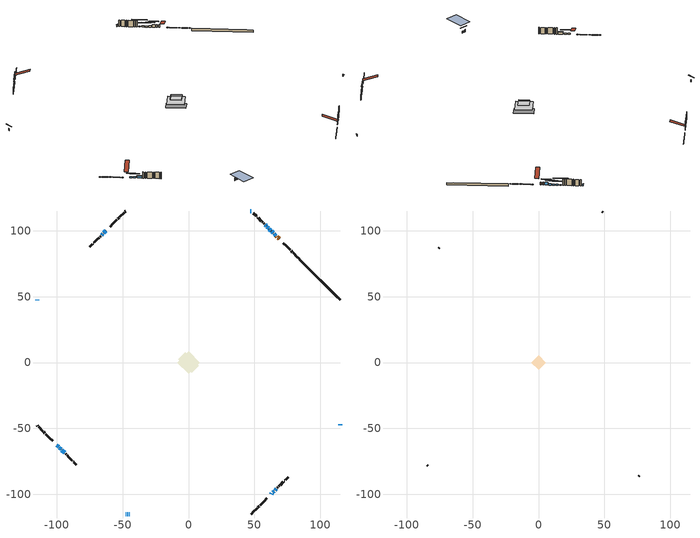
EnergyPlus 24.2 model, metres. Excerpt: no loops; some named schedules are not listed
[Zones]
conditioned space
 floor outside (Floor1 construction): -2,0 0,2 2,0 0,-2 z0.55
 floor adiabatic (AdiabaticFloorConstruction): -8.69,0 0,8.69 8.69,0 0,-8.69 z2.99
 floor foundation (Slab1 construction): -7.61,2.45 -2.45,7.61 7.61,-2.45 2.45,-7.61 z-1.28
 wall outside (RimJoist1 construction): 47.62,-114.97 48.25,-114.34 / -114.97,-47.62 -114.34,-48.25 / -47.62,114.97 -48.25,114.34 / 83.86,78.73 83.22,79.36 z0.55:0.85
 wall outside (RimJoist2 construction): 48.91,-113.68 52,-110.59 / -113.68,-48.91 -110.59,-52 / -48.91,113.68 -52,110.59 / 82.57,80.02 79.48,83.11 z0.55:0.85
 wall outside (RimJoist3 construction): 52.65,-109.94 53.65,-108.94 / -109.94,-52.65 -108.94,-53.65 / -52.65,109.94 -53.65,108.94 / 78.83,83.76 77.83,84.76 z0.55:0.85
 wall outside (RimJoist4 construction): 54.31,-108.28 58.14,-104.45 / -108.28,-54.31 -104.45,-58.14 / -54.31,108.28 -58.14,104.45 / 77.17,85.42 73.34,89.25 z0.55:0.85
 wall outside (RimJoist5 construction): 58.8,-103.79 59.52,-103.07 / -103.79,-58.8 -103.07,-59.52 / -58.8,103.79 -59.52,103.07 / 72.68,89.91 71.96,90.63 z0.55:0.85
 wall outside (AdiabaticWallConstruction 1): 68.68,93.91 68.06,94.53 / 67.4,95.19 66.88,95.71 z0.55:2.58
 wall outside (AdiabaticWallConstruction): -99.79,-62.8 -98.64,-63.95 z0.55:1.52; 66.22,96.37 64.93,97.66 / -47.62,-114.97 -47.32,-114.97 z0.55:2.58; 64.27,98.32 63.16,99.43 / -44.95,-114.97 -44.69,-114.97 / 47.62,114.97 47.01,114.97 / 114.97,-47.62 114.97,-47.01 z0.55:1.77; 62.8,-99.79 63.34,-99.25 / 63.99,-98.6 65.04,-97.55 / 65.69,-96.9 66.73,-95.85 / -97.99,-64.6 -96.73,-65.86 / 62.5,100.09 61.46,101.13 / 60.8,101.79 59.55,103.04 / -64.96,97.62 -66.01,96.58 z0.55:1.41; 58.89,103.7 58.13,104.46 / -62.8,99.79 -64.31,98.28 z0.55:1.11; -96.07,-66.52 -93.92,-68.67 z0.55:2.07; -114.97,47.62 -114.97,47.11 / -46.39,-114.97 -45.88,-114.97 z0.55:2.08
 wall outside (Wall1 construction): 67.39,-95.2 67.87,-94.72 / -93.26,-69.33 -92.78,-69.81 / -66.66,95.93 -67.14,95.45 / 57.48,105.11 57,105.59 z0.55:5.43
 wall outside (Wall2 construction): 68.53,-94.06 68.91,-93.68 / -92.12,-70.47 -91.74,-70.85 / -67.8,94.79 -68.18,94.41 / 56.34,106.25 55.96,106.63 z0.55:5.43
 wall outside (Wall3 construction): 69.57,-93.02 72.06,-90.53 / -91.08,-71.51 -88.59,-74 / -68.84,93.75 -71.33,91.25 / 55.3,107.29 52.81,109.78 z0.55:5.43
 wall outside (Wall4 construction): 72.72,-89.87 72.98,-89.61 / -87.93,-74.66 -87.67,-74.92 / -71.99,90.6 -72.26,90.33 / 52.15,110.44 51.89,110.7 z0.55:5.43
 wall outside (Wall5 construction): 73.64,-88.95 75.55,-87.04 / -87.01,-75.58 -85.1,-77.49 / -72.91,89.68 -74.82,87.77 / 51.23,111.36 49.32,113.27 z0.55:5.43
 wall foundation (FoundationWall1 construction): 84.51,78.07,-1.28 84.51,78.07,0.55 111.92,50.67,0.55 111.92,50.67,0.14 114.97,47.62,0.14 114.97,47.62,-1.28
 window (WindowConstruction): -99.79,-62.8 -98.64,-63.95 z0.55:1.52
 window (WindowConstruction 7): 66.22,96.37 64.93,97.66 z0.55:2.58
 window (WindowConstruction 8): 64.27,98.32 63.16,99.43 z0.55:1.77
 window (WindowConstruction 9): 62.8,-99.79 63.34,-99.25 z0.55:1.41
 window (WindowConstruction 10): 63.99,-98.59 65.04,-97.55 z0.55:1.41
 window (WindowConstruction 11): 65.69,-96.9 66.73,-95.86 z0.55:1.41
 window (WindowConstruction 12): -97.98,-64.6 -96.73,-65.86 z0.55:1.41
 window (WindowConstruction 13): 62.5,100.09 61.46,101.13 z0.55:1.41
 window (WindowConstruction 14): 60.8,101.79 59.55,103.04 z0.55:1.41
 window (WindowConstruction 17): 58.89,103.7 58.13,104.45 z0.55:1.11
 window (WindowConstruction 18): -62.8,99.79 -64.31,98.28 z0.55:1.11
 window (WindowConstruction 15): -47.62,-114.97 -47.32,-114.97 z0.55:2.58
 window (WindowConstruction 1): -64.97,97.62 -66.01,96.58 z0.55:1.41
 window (WindowConstruction 2): -96.07,-66.52 -93.92,-68.67 z0.55:2.07
 window (WindowConstruction 3): -114.97,47.62 -114.97,47.11 z0.55:2.07
 window (WindowConstruction 4): -46.39,-114.97 -45.88,-114.97 z0.55:2.07
 window (WindowConstruction 16): -44.95,-114.97 -44.69,-114.97 z0.55:1.77
 window (WindowConstruction 5): 47.62,114.97 47.01,114.97 z0.55:1.77
 window (WindowConstruction 6): 114.97,-47.62 114.97,-47.01 z0.55:1.77
 door (Door): 68.68,93.91 68.06,94.53 z0.55:2.58
 door (Door 1): 67.4,95.19 66.88,95.71 z0.55:2.58
 ceiling adiabatic (AdiabaticFloorConstruction): 0,-8.69 8.69,0 0,8.69 -8.69,0 z2.99
attic - vented
 floor to conditioned space (Floor2 construction Reversed): -5.63,0 0,5.63 5.63,0 0,-5.63 z5.43
 floor to conditioned space (Floor3 construction Reversed): -5.2,0 0,5.2 5.2,0 0,-5.2 z5.43
 wall outside (Wall6 construction): 76.2,-86.39 76.59,-86 / -84.45,-78.14 -84.06,-78.53 / -75.48,87.11 -75.86,86.73 / 48.67,113.92 48.28,114.31 z0.55:5.43
 roof outside (Roof1 construction): 62.14,-100.45,5.43 54.68,-92.98,8.95 52.71,-94.95,8.95 60.17,-102.41,5.43; -100.45,-62.14,5.43 -92.98,-54.68,8.95 -94.95,-52.71,8.95 -102.41,-60.17,5.43; -62.14,100.45,5.43 -54.68,92.98,8.95 -52.71,94.95,8.95 -60.17,102.41,5.43; 69.34,93.25,5.43 61.87,85.79,8.95 63.84,83.82,8.95 71.3,91.29,5.43
shading: -96.82,-65.77 -101.61,-60.97 -101.91,-61.27 -97.11,-66.06 z4.09; 63.11,99.48 68.05,94.54 68.34,94.83 63.4,99.77 z5.16; 61.33,101.25 66.1,96.49 66.39,96.78 61.63,101.55 z4.35; 65.16,-97.43 60.97,-101.61 61.27,-101.91 65.45,-97.72 z3.99; 66.86,-95.73 62.17,-100.42 62.46,-100.71 67.15,-96.02 z3.99; 66.88,-95.71 65.55,-97.04 65.84,-97.33 67.17,-96 z1.61; -94.9,-67.68 -99.81,-62.78 -100.1,-63.07 -95.2,-67.98 z3.99; 59.64,102.95 64.32,98.26 64.62,98.56 59.93,103.24 z3.99; 57.72,104.87 62.63,99.96 62.92,100.25 58.01,105.16 z3.99; 54.59,108 62.44,100.15 62.73,100.44 54.88,108.3 z6.13; -67.86,94.73 -59.25,103.34 -59.54,103.63 -68.15,95.02 z6.13; -43.05,-114.97 -51.89,-114.97 -51.89,-129.6 -43.05,-129.6 z6.85; -67.83,94.76 -63.14,99.45 -63.43,99.74 -68.12,95.05 z3.99; -93.77,-68.82 -96.21,-66.38 -96.5,-66.67 -94.06,-69.11 z2.28; -114.97,44.53 -114.97,50.2 -115.38,50.2 -115.38,44.53 z4.65; -43.3,-114.97 -48.97,-114.97 -48.97,-115.38 -43.3,-115.38 z4.65; 46.81,114.97 47.82,114.97 47.82,115.38 46.81,115.38 z1.97; 114.97,-46.81 114.97,-47.82 115.38,-47.82 115.38,-46.81 z1.97
[Building]
Building 1: Terrain=Suburbs
[Site:Location]
Edmonton Intl AP_AB: Latitude {deg}=53.31; Longitude {deg}=-113.58; Time Zone {hr}=-7; Elevation {m}=723; Keep Site Location Information=Yes
[Site:GroundTemperature:Shallow]
-1.56185, -3.61833, -3.78302, -2.80711, 1.11059, 5.01004, 8.39065, 10.5322, 10.7141, 8.97234, 5.67794, 1.89811
[Site:WaterMainsTemperature]
Calculation Method=Schedule; Temperature Schedule=mains temperature schedule
[Material] Roughness=Rough; Thermal Absorptance=0.9
Name | Thickness {m} | Conductivity {W/m-K} | Density {kg/m3} | Specific Heat {J/kg-K} | Solar Absorptance | Visible Absorptance
asphalt or fiberglass shingles | 0.00635 | 0.162714 | 1121.4 | 1465.45 | 0.4 | 0.4
ceiling loosefill ins | 0.169333 | 0.0480833 | 16.02 | 1046.75 | 0.7 | 0.7
ceiling stud and cavity | 0.1397 | 0.157103 | 65.682 | 1177.47 | 0.7 | 0.7
ceiling stud and cavity 1 | 0.1397 | 0.196865 | 65.682 | 1177.47 | 0.7 | 0.7
concrete 4.0 in. | 0.1016 | 1.803125 | 2242.8 | 837.4 | 0.7 | 0.7
concrete 8.0 in. | 0.2032 | 1.803125 | 2242.8 | 837.4 | 0.7 | 0.7
door material | 0.04445 | 0.188738 | 512.64 | 1214.23 | 0.7 | 0.7
exterior vertical ins | 0.00119513 | 0.029427 | 32.04 | 1214.23 | 0.7 | 0.7
floor covering | 0.0127 | 0.0433444 | 54.468 | 1339.84 | 0.6 | 0.6
floor rigid ins | 0.051816 | 0.029427 | 32.04 | 1214.23 | 0.7 | 0.7
floor rigid ins 1; wall rigid ins | 0.512978 | 0.029427 | 32.04 | 1214.23 | 0.7 | 0.7
floor stud and cavity | 0.1397 | 0.309674 | 92.3553 | 1139.71 | 0.7 | 0.7
floor stud and cavity 1 | 0.1397 | 1.75129 | 37.0049 | 1207.88 | 0.7 | 0.7
furniture material conditioned space 1 | 0.1524 | 0.115458 | 640.8 | 1214.23 | 0.6 | 0.6
gypsum board | 0.0127 | 0.160291 | 801 | 837.4 | 0.6 | 0.6
osb sheathing 0.5 in. | 0.0127 | 0.115458 | 512.64 | 1214.23 | 0.7 | 0.7
osb sheathing 0.75 in. | 0.01905 | 0.115458 | 512.64 | 1214.23 | 0.7 | 0.7
osb sheathing 2.0 in. | 0.0508 | 0.115458 | 512.64 | 1214.23 | 0.7 | 0.7
rim joist stud and cavity | 0.0508 | 0.0284354 | 125.044 | 1163.47 | 0.6 | 0.6
rim joist stud and cavity 1 | 0.0508 | 0.0310355 | 125.044 | 1163.47 | 0.6 | 0.6
rim joist stud and cavity 2 | 0.0508 | 0.0389034 | 125.044 | 1163.47 | 0.6 | 0.6
rim joist stud and cavity 3 | 0.0508 | 0.0508299 | 125.044 | 1163.47 | 0.6 | 0.6
rim joist stud and cavity 4 | 0.0508 | 0.043873 | 125.044 | 1163.47 | 0.6 | 0.6
wall stud and cavity | 0.1397 | 0.0894458 | 139.0536 | 1170.24 | 0.7 | 0.7
wall stud and cavity 1 | 0.1397 | 0.0954735 | 139.0536 | 1170.24 | 0.7 | 0.7
wall stud and cavity 2 | 0.1397 | 0.100811 | 139.0536 | 1170.24 | 0.7 | 0.7
wall stud and cavity 3 | 0.1397 | 0.101456 | 139.0536 | 1170.24 | 0.7 | 0.7
wall stud and cavity 4 | 0.1397 | 0.101978 | 139.0536 | 1170.24 | 0.7 | 0.7
wall stud and cavity 5 | 0.0889 | 6.1454 | 50.32683 | 1063.81 | 0.6 | 0.6
wall stud and cavity 6 | 0.0889 | 0.380278 | 52.3479 | 1209.89 | 0.7 | 0.7
wall stud and cavity 7 | 0.0889 | 0.391764 | 83.0341 | 1211.67 | 0.7 | 0.7
wood siding | 0.0254 | 0.102417 | 544.68 | 1172.36 | 0.4 | 0.4
wood siding 1 | 0.00254 | 0.102417 | 544.68 | 1172.36 | 0.4 | 0.4
wood siding 2; wood siding 3; wood siding 4 | 0.0254 | 0.102417 | 544.68 | 1172.36 | 0.7 | 0.7
[WindowMaterial:SimpleGlazingSystem]
Name | U-Factor {W/m2-K} | Solar Heat Gain Coefficient
WindowMaterial | 4.0751 | 0.55
WindowMaterial 1 | 4.22273 | 0.54
WindowMaterial 10 | 5.1119 | 0.64
WindowMaterial 11 | 4.925665 | 0.51
WindowMaterial 2 | 2.87988 | 0.7
WindowMaterial 3 | 2.98152 | 0.61
WindowMaterial 4 | 4.31585 | 0.53
WindowMaterial 5 | 4.21762 | 0.68
WindowMaterial 6 | 3.86218 | 0.56
WindowMaterial 7 | 4.46404 | 0.52
WindowMaterial 8 | 4.17844 | 0.55
WindowMaterial 9 | 4.94781 | 0.61
[Construction]
AdiabaticFloorConstruction: floor stud and cavity 1, floor rigid ins 1, osb sheathing 0.75 in., floor covering
AdiabaticWallConstruction: wood siding 3, wall rigid ins, wall stud and cavity 6, gypsum board
AdiabaticWallConstruction 1: wood siding 4, wall rigid ins, wall stud and cavity 6, gypsum board
Door; Door 1: door material
Floor1 construction: floor stud and cavity, floor rigid ins, osb sheathing 0.75 in., floor covering
Floor2 construction Reversed: gypsum board, ceiling stud and cavity, ceiling loosefill ins
Floor3 construction Reversed: gypsum board, ceiling stud and cavity 1, ceiling loosefill ins
FoundationWall1 construction: concrete 8.0 in.
furniture construction conditioned space 1: furniture material conditioned space 1
PartitionWallConstruction: gypsum board, wall stud and cavity 7, gypsum board
RimJoist1 construction: wood siding 2, osb sheathing 2.0 in., rim joist stud and cavity
RimJoist2 construction: wood siding 2, osb sheathing 2.0 in., rim joist stud and cavity 1
RimJoist3 construction: wood siding 2, osb sheathing 2.0 in., rim joist stud and cavity 2
RimJoist4 construction: wood siding 2, osb sheathing 2.0 in., rim joist stud and cavity 3
RimJoist5 construction: wood siding 2, osb sheathing 2.0 in., rim joist stud and cavity 4
Roof1 construction: asphalt or fiberglass shingles
Slab1 construction: concrete 4.0 in.
Wall1 construction: wood siding, osb sheathing 0.5 in., wall stud and cavity, gypsum board
Wall2 construction: wood siding, osb sheathing 0.5 in., wall stud and cavity 1, gypsum board
Wall3 construction: wood siding, osb sheathing 0.5 in., wall stud and cavity 2, gypsum board
Wall4 construction: wood siding, osb sheathing 0.5 in., wall stud and cavity 3, gypsum board
Wall5 construction: wood siding, osb sheathing 0.5 in., wall stud and cavity 4, gypsum board
Wall6 construction: wood siding 1, wall stud and cavity 5
WindowConstruction: WindowMaterial
WindowConstruction 1; WindowConstruction 10; WindowConstruction 11; WindowConstruction 13: WindowMaterial 1
WindowConstruction 12; WindowConstruction 14: WindowMaterial 8
WindowConstruction 15: WindowMaterial 9
WindowConstruction 16: WindowMaterial 10
WindowConstruction 17; WindowConstruction 18: WindowMaterial 11
WindowConstruction 2: WindowMaterial 2
WindowConstruction 3; WindowConstruction 4: WindowMaterial 3
WindowConstruction 5; WindowConstruction 6: WindowMaterial 4
WindowConstruction 7: WindowMaterial 5
WindowConstruction 8: WindowMaterial 6
WindowConstruction 9: WindowMaterial 7
[Zone] Multiplier=1; Part of Total Floor Area=Yes
Name | Volume {m3}
attic - vented | 67.0769
conditioned space | 592.5
[Space]
Name | Zone | Volume {m3}
attic - vented 1 | attic - vented | 67.0769
conditioned space 1 | conditioned space | 592.5
[ZoneInfiltration:EffectiveLeakageArea]
infil attic - vented 1: Zone or Space=attic - vented 1; Schedule=Always On Discrete; Effective Air Leakage Area {cm2}=4084.87; Stack Coefficient=0.000583789; Wind Coefficient=1.63248e-05
[ZoneMixing]
whole house fan mix: Zone or Space=attic - vented; Schedule=Always On Continuous; Design Flow Rate Calculation Method=Flow/Zone; Design Flow Rate {m3/s}=0; Source Zone or Space=conditioned space
[SurfaceProperty:ExposedFoundationPerimeter]
Slab1: Exposed Perimeter Calculation Method=TotalExposedPerimeter; Total Exposed Perimeter {m}=43.068
[InternalMass] Zone or ZoneList=conditioned space; Space or SpaceList=conditioned space 1
Name | Construction | Surface Area {m2}
furniture mass conditioned space 1 | furniture construction conditioned space 1 | 105.12
partition wall mass | PartitionWallConstruction | 262.799
[Lights]
interior lighting: Zone or ZoneList or Space or SpaceList=conditioned space 1; Schedule=interior lighting schedule; Design Level Calculation Method=LightingLevel; Lighting Level {W}=343.2; Return Air Fraction=0; Fraction Radiant=0.6; Fraction Visible=0.2; Fraction Replaceable=1
[People]
occupants: Zone or ZoneList or Space or SpaceList=conditioned space 1; Number of People Schedule=occupants schedule; Number of People Calculation Method=People; Number of People=3; Fraction Radiant=0.314171; Sensible Heat Fraction=0.56303; Activity Level Schedule=occupants activity schedule; Carbon Dioxide Generation Rate {m3/s-W}=0; Enable ASHRAE 55 Comfort Warnings=No; Mean Radiant Temperature Calculation Type=EnclosureAveraged
[ElectricEquipment] Zone or ZoneList or Space or SpaceList=conditioned space 1; Design Level Calculation Method=EquipmentLevel
Name | Schedule | Design Level {W} | Fraction Latent | Fraction Radiant | Fraction Lost
clothes dryer | clothes dryer schedule | 140.772 | 0.015 | 0.081 | 0.85
clothes washer | clothes washer schedule | 32.1985 | 0.03 | 0.162 | 0.7
cooking range | cooking range schedule | 215.147 | 0.08 | 0.432 | 0.2
dishwasher | dishwasher schedule | 66.8632 | 0.3 | 0.18 | 0.4
fridge | fridge schedule | 72.9452 | 0 | 0.6 | 0
mech vent bath fan 0 | mech vent bath fan 0 schedule | 50.2 | 0 | 0 | 1
mech vent bath fan 1 | mech vent bath fan 1 schedule | 50.2 | 0 | 0 | 1
mech vent house fan | mech vent house fan schedule | 0 | 0 | 0 | 1
mech vent house fan cfis | mech vent house fan cfis schedule | 0 | 0 | 0 | 0
mech vent range fan 0 | mech vent range fan 0 schedule | 57 | 0 | 0 | 1
misc plug loads | misc plug loads schedule | 494.7 | 0.045 | 0.513 | 0.1
whole house fan | Always On Discrete | 0 | 0 | 0 | 1
[OtherEquipment] Zone or ZoneList or Space or SpaceList=conditioned space 1; Design Level Calculation Method=EquipmentLevel
Name | Fuel Type | Schedule | Design Level {W} | Fraction Latent | Fraction Radiant | Fraction Lost
clothes dryer 1 | Electricity | clothes dryer schedule | 0 | 0.015 | 0.081 | 0.85
cooking range 1 | Electricity | cooking range schedule | 0 | 0.08 | 0.432 | 0.2
general water use latent | None | general water use schedule | 62.594 | 1 | 0 | 0
general water use sensible | None | general water use schedule | -61.6891 | 0 | 0.6 | 0
mech vent house fan latent load | None | Always On Discrete | 0 | 1 | 0 | 0
mech vent house fan sensible load | None | Always On Discrete | 0 | 0 | 0 | 0
water heater energy adjustment1 | NaturalGas | Always On Discrete | 0.01 | 0 | 0 | 1
[ZoneInfiltration:DesignFlowRate] Zone or ZoneList or Space or SpaceList=conditioned space 1; Schedule=Always On Discrete; Design Flow Rate Calculation Method=Flow/Zone; Design Flow Rate {m3/s}=0
infil flow; natural vent flow; whole house fan flow
[Foundation:Kiva]
Foundation Kiva 1: Initial Indoor Air Temperature {C}=18; Wall Height Above Grade {m}=0.549981; Wall Depth Below Slab {m}=0.2032; Custom Block Material Name 1=exterior vertical ins; Custom Block Depth 1 {m}=1.82999; Custom Block X Position 1 {m}=0.2032; Custom Block Z Position 1 {m}=0
[Foundation:Kiva:Settings]
Soil Conductivity {W/m-K}=0.849921; Soil Density {kg/m3}=1842.3; Soil Specific Heat {J/kg-K}=418.7; Ground Solar Absorptivity=0.9; Ground Thermal Absorptivity=0.9; Ground Surface Roughness {m}=0.03; Far-Field Width {m}=40; Deep-Ground Boundary Condition=ZeroFlux; Deep-Ground Depth {m}=40; Minimum Cell Dimension {m}=0.2; Maximum Cell Growth Coefficient=3; Simulation Timestep=Timestep
[Exterior:Lights]
exterior lighting: Schedule=exterior lighting schedule; Design Level {W}=75.6
[Schedule:Constant]
Name | Hourly Value
Always On Continuous; mech vent house fan schedule; mech vent house fan cfis schedule; Always On Discrete | 1
occupants activity schedule | 117.228
fridge schedule | 0
[Schedule:Week:Daily]
interior lighting schedule Week Rule - Jan1-Jan27: interior lighting schedule day, interior lighting schedule day, interior lighting schedule day, interior lighting schedule day, interior lighting schedule day, interior lighting schedule day, interior lighting schedule day, interior lighting schedule default day, interior lighting schedule default day, interior lighting schedule default day, interior lighting schedule default day, interior lighting schedule default day
interior lighting schedule Week Rule - Jan28-Feb3: interior lighting schedule day, interior lighting schedule day, interior lighting schedule day, interior lighting schedule day, interior lighting schedule day 1, interior lighting schedule day 1, interior lighting schedule day 1, interior lighting schedule default day, interior lighting schedule default day, interior lighting schedule default day, interior lighting schedule default day, interior lighting schedule default day
interior lighting schedule Week Rule - Feb4-Feb24: interior lighting schedule day 1, interior lighting schedule day 1, interior lighting schedule day 1, interior lighting schedule day 1, interior lighting schedule day 1, interior lighting schedule day 1, interior lighting schedule day 1, interior lighting schedule default day, interior lighting schedule default day, interior lighting schedule default day, interior lighting schedule default day, interior lighting schedule default day
interior lighting schedule Week Rule - Feb25-Mar3: interior lighting schedule day 1, interior lighting schedule day 1, interior lighting schedule day 1, interior lighting schedule day 1, interior lighting schedule day 2, interior lighting schedule day 2, interior lighting schedule day 2, interior lighting schedule default day, interior lighting schedule default day, interior lighting schedule default day, interior lighting schedule default day, interior lighting schedule default day
interior lighting schedule Week Rule - Mar4-Mar31: interior lighting schedule day 2, interior lighting schedule day 2, interior lighting schedule day 2, interior lighting schedule day 2, interior lighting schedule day 2, interior lighting schedule day 2, interior lighting schedule day 2, interior lighting schedule default day, interior lighting schedule default day, interior lighting schedule default day, interior lighting schedule default day, interior lighting schedule default day
interior lighting schedule Week Rule - Apr1-Apr28: interior lighting schedule day 3, interior lighting schedule day 3, interior lighting schedule day 3, interior lighting schedule day 3, interior lighting schedule day 3, interior lighting schedule day 3, interior lighting schedule day 3, interior lighting schedule default day, interior lighting schedule default day, interior lighting schedule default day, interior lighting schedule default day, interior lighting schedule default day
interior lighting schedule Week Rule - Apr29-May5: interior lighting schedule day 3, interior lighting schedule day 3, interior lighting schedule day 4, interior lighting schedule day 4, interior lighting schedule day 4, interior lighting schedule day 4, interior lighting schedule day 4, interior lighting schedule default day, interior lighting schedule default day, interior lighting schedule default day, interior lighting schedule default day, interior lighting schedule default day
interior lighting schedule Week Rule - May6-May26: interior lighting schedule day 4, interior lighting schedule day 4, interior lighting schedule day 4, interior lighting schedule day 4, interior lighting schedule day 4, interior lighting schedule day 4, interior lighting schedule day 4, interior lighting schedule default day, interior lighting schedule default day, interior lighting schedule default day, interior lighting schedule default day, interior lighting schedule default day
interior lighting schedule Week Rule - May27-Jun2: interior lighting schedule day 4, interior lighting schedule day 4, interior lighting schedule day 4, interior lighting schedule day 4, interior lighting schedule day 4, interior lighting schedule day 5, interior lighting schedule day 5, interior lighting schedule default day, interior lighting schedule default day, interior lighting schedule default day, interior lighting schedule default day, interior lighting schedule default day
interior lighting schedule Week Rule - Jun3-Jun30: interior lighting schedule day 5, interior lighting schedule day 5, interior lighting schedule day 5, interior lighting schedule day 5, interior lighting schedule day 5, interior lighting schedule day 5, interior lighting schedule day 5, interior lighting schedule default day, interior lighting schedule default day, interior lighting schedule default day, interior lighting schedule default day, interior lighting schedule default day
interior lighting schedule Week Rule - Jul1-Jul28: interior lighting schedule day 6, interior lighting schedule day 6, interior lighting schedule day 6, interior lighting schedule day 6, interior lighting schedule day 6, interior lighting schedule day 6, interior lighting schedule day 6, interior lighting schedule default day, interior lighting schedule default day, interior lighting schedule default day, interior lighting schedule default day, interior lighting schedule default day
interior lighting schedule Week Rule - Jul29-Aug4: interior lighting schedule day 6, interior lighting schedule day 6, interior lighting schedule day 6, interior lighting schedule day 7, interior lighting schedule day 7, interior lighting schedule day 7, interior lighting schedule day 7, interior lighting schedule default day, interior lighting schedule default day, interior lighting schedule default day, interior lighting schedule default day, interior lighting schedule default day
interior lighting schedule Week Rule - Aug5-Aug25: interior lighting schedule day 7, interior lighting schedule day 7, interior lighting schedule day 7, interior lighting schedule day 7, interior lighting schedule day 7, interior lighting schedule day 7, interior lighting schedule day 7, interior lighting schedule default day, interior lighting schedule default day, interior lighting schedule default day, interior lighting schedule default day, interior lighting schedule default day
interior lighting schedule Week Rule - Aug26-Sep1: interior lighting schedule day 7, interior lighting schedule day 7, interior lighting schedule day 7, interior lighting schedule day 7, interior lighting schedule day 7, interior lighting schedule day 7, interior lighting schedule day 8, interior lighting schedule default day, interior lighting schedule default day, interior lighting schedule default day, interior lighting schedule default day, interior lighting schedule default day
interior lighting schedule Week Rule - Sep2-Sep29: interior lighting schedule day 8, interior lighting schedule day 8, interior lighting schedule day 8, interior lighting schedule day 8, interior lighting schedule day 8, interior lighting schedule day 8, interior lighting schedule day 8, interior lighting schedule default day, interior lighting schedule default day, interior lighting schedule default day, interior lighting schedule default day, interior lighting schedule default day
interior lighting schedule Week Rule - Sep30-Oct6: interior lighting schedule day 8, interior lighting schedule day 9, interior lighting schedule day 9, interior lighting schedule day 9, interior lighting schedule day 9, interior lighting schedule day 9, interior lighting schedule day 9, interior lighting schedule default day, interior lighting schedule default day, interior lighting schedule default day, interior lighting schedule default day, interior lighting schedule default day
interior lighting schedule Week Rule - Oct7-Oct27: interior lighting schedule day 9, interior lighting schedule day 9, interior lighting schedule day 9, interior lighting schedule day 9, interior lighting schedule day 9, interior lighting schedule day 9, interior lighting schedule day 9, interior lighting schedule default day, interior lighting schedule default day, interior lighting schedule default day, interior lighting schedule default day, interior lighting schedule default day
interior lighting schedule Week Rule - Oct28-Nov3: interior lighting schedule day 9, interior lighting schedule day 9, interior lighting schedule day 9, interior lighting schedule day 9, interior lighting schedule day 10, interior lighting schedule day 10, interior lighting schedule day 10, interior lighting schedule default day, interior lighting schedule default day, interior lighting schedule default day, interior lighting schedule default day, interior lighting schedule default day
interior lighting schedule Week Rule - Nov4-Nov24: interior lighting schedule day 10, interior lighting schedule day 10, interior lighting schedule day 10, interior lighting schedule day 10, interior lighting schedule day 10, interior lighting schedule day 10, interior lighting schedule day 10, interior lighting schedule default day, interior lighting schedule default day, interior lighting schedule default day, interior lighting schedule default day, interior lighting schedule default day
interior lighting schedule Week Rule - Nov25-Dec1: interior lighting schedule day 10, interior lighting schedule day 10, interior lighting schedule day 10, interior lighting schedule day 10, interior lighting schedule day 10, interior lighting schedule day 10, interior lighting schedule day 11, interior lighting schedule default day, interior lighting schedule default day, interior lighting schedule default day, interior lighting schedule default day, interior lighting schedule default day
interior lighting schedule Week Rule - Dec2-Dec31: interior lighting schedule day 11, interior lighting schedule day 11, interior lighting schedule day 11, interior lighting schedule day 11, interior lighting schedule day 11, interior lighting schedule day 11, interior lighting schedule day 11, interior lighting schedule default day, interior lighting schedule default day, interior lighting schedule default day, interior lighting schedule default day, interior lighting schedule default day
occupants schedule Week Rule - Jan1-Dec31: occupants schedule day, occupants schedule day, occupants schedule day, occupants schedule day, occupants schedule day, occupants schedule day, occupants schedule day, occupants schedule default day, occupants schedule default day, occupants schedule default day, occupants schedule default day, occupants schedule default day
clothes dryer schedule Week Rule - Jan1-Dec31: clothes dryer schedule day, clothes dryer schedule day, clothes dryer schedule day, clothes dryer schedule day, clothes dryer schedule day, clothes dryer schedule day, clothes dryer schedule day, clothes dryer schedule default day, clothes dryer schedule default day, clothes dryer schedule default day, clothes dryer schedule default day, clothes dryer schedule default day
clothes washer schedule Week Rule - Jan1-Dec31: clothes washer schedule day, clothes washer schedule day, clothes washer schedule day, clothes washer schedule day, clothes washer schedule day, clothes washer schedule day, clothes washer schedule day, clothes washer schedule default day, clothes washer schedule default day, clothes washer schedule default day, clothes washer schedule default day, clothes washer schedule default day
cooking range schedule Week Rule - Jan1-Dec31: cooking range schedule day, cooking range schedule day, cooking range schedule day, cooking range schedule day, cooking range schedule day, cooking range schedule day, cooking range schedule day, cooking range schedule default day, cooking range schedule default day, cooking range schedule default day, cooking range schedule default day, cooking range schedule default day
dishwasher schedule Week Rule - Jan1-Dec31: dishwasher schedule day, dishwasher schedule day, dishwasher schedule day, dishwasher schedule day, dishwasher schedule day, dishwasher schedule day, dishwasher schedule day, dishwasher schedule default day, dishwasher schedule default day, dishwasher schedule default day, dishwasher schedule default day, dishwasher schedule default day
mech vent bath fan 0 schedule Week Rule - Jan1-Dec31: mech vent bath fan 0 schedule day, mech vent bath fan 0 schedule day, mech vent bath fan 0 schedule day, mech vent bath fan 0 schedule day, mech vent bath fan 0 schedule day, mech vent bath fan 0 schedule day, mech vent bath fan 0 schedule day, mech vent bath fan 0 schedule default day, mech vent bath fan 0 schedule default day, mech vent bath fan 0 schedule default day, mech vent bath fan 0 schedule default day, mech vent bath fan 0 schedule default day
mech vent bath fan 1 schedule Week Rule - Jan1-Dec31: mech vent bath fan 1 schedule day, mech vent bath fan 1 schedule day, mech vent bath fan 1 schedule day, mech vent bath fan 1 schedule day, mech vent bath fan 1 schedule day, mech vent bath fan 1 schedule day, mech vent bath fan 1 schedule day, mech vent bath fan 1 schedule default day, mech vent bath fan 1 schedule default day, mech vent bath fan 1 schedule default day, mech vent bath fan 1 schedule default day, mech vent bath fan 1 schedule default day
mech vent range fan 0 schedule Week Rule - Jan1-Dec31: mech vent range fan 0 schedule day, mech vent range fan 0 schedule day, mech vent range fan 0 schedule day, mech vent range fan 0 schedule day, mech vent range fan 0 schedule day, mech vent range fan 0 schedule day, mech vent range fan 0 schedule day, mech vent range fan 0 schedule default day, mech vent range fan 0 schedule default day, mech vent range fan 0 schedule default day, mech vent range fan 0 schedule default day, mech vent range fan 0 schedule default day
misc plug loads schedule Week Rule - Jan1-Dec31: misc plug loads schedule day, misc plug loads schedule day, misc plug loads schedule day, misc plug loads schedule day, misc plug loads schedule day, misc plug loads schedule day, misc plug loads schedule day, misc plug loads schedule default day, misc plug loads schedule default day, misc plug loads schedule default day, misc plug loads schedule default day, misc plug loads schedule default day
general water use schedule Week Rule - Jan1-Dec31: general water use schedule day, general water use schedule day, general water use schedule day, general water use schedule day, general water use schedule day, general water use schedule day, general water use schedule day, general water use schedule default day, general water use schedule default day, general water use schedule default day, general water use schedule default day, general water use schedule default day
exterior lighting schedule Week Rule - Jan1-Jan27: exterior lighting schedule day, exterior lighting schedule day, exterior lighting schedule day, exterior lighting schedule day, exterior lighting schedule day, exterior lighting schedule day, exterior lighting schedule day, exterior lighting schedule default day, exterior lighting schedule default day, exterior lighting schedule default day, exterior lighting schedule default day, exterior lighting schedule default day
exterior lighting schedule Week Rule - Jan28-Feb3: exterior lighting schedule day, exterior lighting schedule day, exterior lighting schedule day, exterior lighting schedule day, exterior lighting schedule day 1, exterior lighting schedule day 1, exterior lighting schedule day 1, exterior lighting schedule default day, exterior lighting schedule default day, exterior lighting schedule default day, exterior lighting schedule default day, exterior lighting schedule default day
exterior lighting schedule Week Rule - Feb4-Feb24: exterior lighting schedule day 1, exterior lighting schedule day 1, exterior lighting schedule day 1, exterior lighting schedule day 1, exterior lighting schedule day 1, exterior lighting schedule day 1, exterior lighting schedule day 1, exterior lighting schedule default day, exterior lighting schedule default day, exterior lighting schedule default day, exterior lighting schedule default day, exterior lighting schedule default day
exterior lighting schedule Week Rule - Feb25-Mar3: exterior lighting schedule day 1, exterior lighting schedule day 1, exterior lighting schedule day 1, exterior lighting schedule day 1, exterior lighting schedule day 2, exterior lighting schedule day 2, exterior lighting schedule day 2, exterior lighting schedule default day, exterior lighting schedule default day, exterior lighting schedule default day, exterior lighting schedule default day, exterior lighting schedule default day
[Schedule:Year]
interior lighting schedule: interior lighting schedule Week Rule - Jan1-Jan27, 1, 1, 1, 27, interior lighting schedule Week Rule - Jan28-Feb3, 1, 28, 2, 3, interior lighting schedule Week Rule - Feb4-Feb24, 2, 4, 2, 24, interior lighting schedule Week Rule - Feb25-Mar3, 2, 25, 3, 3, interior lighting schedule Week Rule - Mar4-Mar31, 3, 4, 3, 31, interior lighting schedule Week Rule - Apr1-Apr28, 4, 1, 4, 28, interior lighting schedule Week Rule - Apr29-May5, 4, 29, 5, 5, interior lighting schedule Week Rule - May6-May26, 5, 6, 5, 26, interior lighting schedule Week Rule - May27-Jun2, 5, 27, 6, 2, interior lighting schedule Week Rule - Jun3-Jun30, 6, 3, 6, 30, interior lighting schedule Week Rule - Jul1-Jul28, 7, 1, 7, 28, interior lighting schedule Week Rule - Jul29-Aug4, 7, 29, 8, 4, interior lighting schedule Week Rule - Aug5-Aug25, 8, 5, 8, 25, interior lighting schedule Week Rule - Aug26-Sep1, 8, 26, 9, 1, interior lighting schedule Week Rule - Sep2-Sep29, 9, 2, 9, 29, interior lighting schedule Week Rule - Sep30-Oct6, 9, 30, 10, 6, interior lighting schedule Week Rule - Oct7-Oct27, 10, 7, 10, 27, interior lighting schedule Week Rule - Oct28-Nov3, 10, 28, 11, 3, interior lighting schedule Week Rule - Nov4-Nov24, 11, 4, 11, 24, interior lighting schedule Week Rule - Nov25-Dec1, 11, 25, 12, 1, interior lighting schedule Week Rule - Dec2-Dec31, 12, 2, 12, 31
occupants schedule: occupants schedule Week Rule - Jan1-Dec31, 1, 1, 12, 31
clothes dryer schedule: clothes dryer schedule Week Rule - Jan1-Dec31, 1, 1, 12, 31
clothes washer schedule: clothes washer schedule Week Rule - Jan1-Dec31, 1, 1, 12, 31
cooking range schedule: cooking range schedule Week Rule - Jan1-Dec31, 1, 1, 12, 31
dishwasher schedule: dishwasher schedule Week Rule - Jan1-Dec31, 1, 1, 12, 31
mech vent bath fan 0 schedule: mech vent bath fan 0 schedule Week Rule - Jan1-Dec31, 1, 1, 12, 31
mech vent bath fan 1 schedule: mech vent bath fan 1 schedule Week Rule - Jan1-Dec31, 1, 1, 12, 31
mech vent range fan 0 schedule: mech vent range fan 0 schedule Week Rule - Jan1-Dec31, 1, 1, 12, 31
misc plug loads schedule: misc plug loads schedule Week Rule - Jan1-Dec31, 1, 1, 12, 31
general water use schedule: general water use schedule Week Rule - Jan1-Dec31, 1, 1, 12, 31
exterior lighting schedule: exterior lighting schedule Week Rule - Jan1-Jan27, 1, 1, 1, 27, exterior lighting schedule Week Rule - Jan28-Feb3, 1, 28, 2, 3, exterior lighting schedule Week Rule - Feb4-Feb24, 2, 4, 2, 24, exterior lighting schedule Week Rule - Feb25-Mar3, 2, 25, 3, 3, exterior lighting schedule Week Rule - Mar4-Mar31, 3, 4, 3, 31, exterior lighting schedule Week Rule - Apr1-Apr28, 4, 1, 4, 28, exterior lighting schedule Week Rule - Apr29-May5, 4, 29, 5, 5, exterior lighting schedule Week Rule - May6-May26, 5, 6, 5, 26, exterior lighting schedule Week Rule - May27-Jun2, 5, 27, 6, 2, exterior lighting schedule Week Rule - Jun3-Jun30, 6, 3, 6, 30, exterior lighting schedule Week Rule - Jul1-Jul28, 7, 1, 7, 28, exterior lighting schedule Week Rule - Jul29-Aug4, 7, 29, 8, 4, exterior lighting schedule Week Rule - Aug5-Aug25, 8, 5, 8, 25, exterior lighting schedule Week Rule - Aug26-Sep1, 8, 26, 9, 1, exterior lighting schedule Week Rule - Sep2-Sep29, 9, 2, 9, 29, exterior lighting schedule Week Rule - Sep30-Oct6, 9, 30, 10, 6, exterior lighting schedule Week Rule - Oct7-Oct27, 10, 7, 10, 27, exterior lighting schedule Week Rule - Oct28-Nov3, 10, 28, 11, 3, exterior lighting schedule Week Rule - Nov4-Nov24, 11, 4, 11, 24, exterior lighting schedule Week Rule - Nov25-Dec1, 11, 25, 12, 1, exterior lighting schedule Week Rule - Dec2-Dec31, 12, 2, 12, 31
[Schedule:Compact]
mains temperature schedule: Through: 01/01, For: AllDays, Until: 24:00, 3.97167, Through: 01/02, For: AllDays, Until: 24:00, 3.90778, Through: 01/03, For: AllDays, Until: 24:00, 3.84556, Through: 01/04, For: AllDays, Until: 24:00, 3.78389, Through: 01/05, For: AllDays, Until: 24:00, 3.72278, Through: 01/06, For: AllDays, Until: 24:00, 3.66278, Through: 01/07, For: AllDays, Until: 24:00, 3.60389, Through: 01/08, For: AllDays, Until: 24:00, 3.54556, Through: 01/09, For: AllDays, Until: 24:00, 3.48833, Through: 01/10, For: AllDays, Until: 24:00, 3.43167, Through: 01/11, For: AllDays, Until: 24:00, 3.37611, Through: 01/12, For: AllDays, Until: 24:00, 3.32167, Through: 01/13, For: AllDays, Until: 24:00, 3.26833, Through: 01/14, For: AllDays, Until: 24:00, 3.21556, Through: 01/15, For: AllDays, Until: 24:00, 3.16444, Through: 01/16, For: AllDays, Until: 24:00, 3.11389, Through: 01/17, For: AllDays, Until: 24:00, 3.06444, Through: 01/18, For: AllDays, Until: 24:00, 3.01611, Through: 01/19, For: AllDays, Until: 24:00, 2.96889, Through: 01/20, For: AllDays, Until: 24:00, 2.92278, Through: 01/21, For: AllDays, Until: 24:00, 2.87722, Through: 01/22, For: AllDays, Until: 24:00, 2.83333, Through: 01/23, For: AllDays, Until: 24:00, 2.79056, Through: 01/24, For: AllDays, Until: 24:00, 2.74889, Through: 01/25, For: AllDays, Until: 24:00, 2.70833, Through: 01/26, For: AllDays, Until: 24:00, 2.66889, Through: 01/27, For: AllDays, Until: 24:00, 2.63056, Through: 01/28, For: AllDays, Until: 24:00, 2.59333, Through: 01/29, For: AllDays, Until: 24:00, 2.55778, Through: 01/30, For: AllDays, Until: 24:00, 2.52278, Through: 01/31, For: AllDays, Until: 24:00, 2.48944, Through: 02/01, For: AllDays, Until: 24:00, 2.45722, Through: 02/02, For: AllDays, Until: 24:00, 2.42611, Through: 02/03, For: AllDays, Until: 24:00, 2.39667, Through: 02/04, For: AllDays, Until: 24:00, 2.36833, Through: 02/05, For: AllDays, Until: 24:00, 2.34111, Through: 02/06, For: AllDays, Until: 24:00, 2.315, Through: 02/07, For: AllDays, Until: 24:00, 2.29056, Through: 02/08, For: AllDays, Until: 24:00, 2.26722, Through: 02/09, For: AllDays, Until: 24:00, 2.245, Through: 02/10, For: AllDays, Until: 24:00, 2.22444, Through: 02/11, For: AllDays, Until: 24:00, 2.20444, Through: 02/12, For: AllDays, Until: 24:00, 2.18667, Through: 02/13, For: AllDays, Until: 24:00, 2.17, Through: 02/14, For: AllDays, Until: 24:00, 2.15444, Through: 02/15, For: AllDays, Until: 24:00, 2.14, Through: 02/16, For: AllDays, Until: 24:00, 2.12722, Through: 02/17, For: AllDays, Until: 24:00, 2.11556, Through: 02/18, For: AllDays, Until: 24:00, 2.10556, Through: 02/19, For: AllDays, Until: 24:00, 2.09667, Through: 02/20, For: AllDays, Until: 24:00, 2.08889, Through: 02/21, For: AllDays, Until: 24:00, 2.08278, Through: 02/22, For: AllDays, Until: 24:00, 2.07833, Through: 02/23, For: AllDays, Until: 24:00, 2.07444, Through: 02/24, For: AllDays, Until: 24:00, 2.07278, Through: 02/25, For: AllDays, Until: 24:00, 2.07167, Through: 02/26, For: AllDays, Until: 24:00, 2.07222, Through: 02/27, For: AllDays, Until: 24:00, 2.07444, Through: 02/28, For: AllDays, Until: 24:00, 2.07778, Through: 03/01, For: AllDays, Until: 24:00, 2.08222, Through: 03/02, For: AllDays, Until: 24:00, 2.08833, Through: 03/03, For: AllDays, Until: 24:00, 2.09556, Through: 03/04, For: AllDays, Until: 24:00, 2.10444, Through: 03/05, For: AllDays, Until: 24:00, 2.11444, Through: 03/06, For: AllDays, Until: 24:00, 2.12556, Through: 03/07, For: AllDays, Until: 24:00, 2.13833, Through: 03/08, For: AllDays, Until: 24:00, 2.15278, Through: 03/09, For: AllDays, Until: 24:00, 2.16778, Through: 03/10, For: AllDays, Until: 24:00, 2.18444, Through: 03/11, For: AllDays, Until: 24:00, 2.20278, Through: 03/12, For: AllDays, Until: 24:00, 2.22167, Through: 03/13, For: AllDays, Until: 24:00, 2.24278, Through: 03/14, For: AllDays, Until: 24:00, 2.26444, Through: 03/15, For: AllDays, Until: 24:00, 2.28778, Through: 03/16, For: AllDays, Until: 24:00, 2.31222, Through: 03/17, For: AllDays, Until: 24:00, 2.33778, Through: 03/18, For: AllDays, Until: 24:00, 2.365, Through: 03/19, For: AllDays, Until: 24:00, 2.39333, Through: 03/20, For: AllDays, Until: 24:00, 2.42278, Through: 03/21, For: AllDays, Until: 24:00, 2.45389, Through: 03/22, For: AllDays, Until: 24:00, 2.48611, Through: 03/23, For: AllDays, Until: 24:00, 2.51889, Through: 03/24, For: AllDays, Until: 24:00, 2.55389, Through: 03/25, For: AllDays, Until: 24:00, 2.58944, Through: 03/26, For: AllDays, Until: 24:00, 2.62611, Through: 03/27, For: AllDays, Until: 24:00, 2.66444, Through: 03/28, For: AllDays, Until: 24:00, 2.70389, Through: 03/29, For: AllDays, Until: 24:00, 2.74389, Through: 03/30, For: AllDays, Until: 24:00, 2.78556, Through: 03/31, For: AllDays, Until: 24:00, 2.82833, Through: 04/01, For: AllDays, Until: 24:00, 2.87222, Through: 04/02, For: AllDays, Until: 24:00, 2.91722, Through: 04/03, For: AllDays, Until: 24:00, 2.96333, Through: 04/04, For: AllDays, Until: 24:00, 3.01056, Through: 04/05, For: AllDays, Until: 24:00, 3.05889, Through: 04/06, For: AllDays, Until: 24:00, 3.10833, Through: 04/07, For: AllDays, Until: 24:00, 3.15833, Through: 04/08, For: AllDays, Until: 24:00, 3.21, Through: 04/09, For: AllDays, Until: 24:00, 3.26222, Through: 04/10, For: AllDays, Until: 24:00, 3.31556, Through: 04/11, For: AllDays, Until: 24:00, 3.37, Through: 04/12, For: AllDays, Until: 24:00, 3.42556, Through: 04/13, For: AllDays, Until: 24:00, 3.48167, Through: 04/14, For: AllDays, Until: 24:00, 3.53889, Through: 04/15, For: AllDays, Until: 24:00, 3.59722, Through: 04/16, For: AllDays, Until: 24:00, 3.65611, Through: 04/17, For: AllDays, Until: 24:00, 3.71611, Through: 04/18, For: AllDays, Until: 24:00, 3.77667, Through: 04/19, For: AllDays, Until: 24:00, 3.83833, Through: 04/20, For: AllDays, Until: 24:00, 3.90111, Through: 04/21, For: AllDays, Until: 24:00, 3.96444, Through: 04/22, For: AllDays, Until: 24:00, 4.02833, Through: 04/23, For: AllDays, Until: 24:00, 4.09333, Through: 04/24, For: AllDays, Until: 24:00, 4.15889, Through: 04/25, For: AllDays, Until: 24:00, 4.225, Through: 04/26, For: AllDays, Until: 24:00, 4.29222, Through: 04/27, For: AllDays, Until: 24:00, 4.36, Through: 04/28, For: AllDays, Until: 24:00, 4.42833, Through: 04/29, For: AllDays, Until: 24:00, 4.49722, Through: 04/30, For: AllDays, Until: 24:00, 4.56667, Through: 05/01, For: AllDays, Until: 24:00, 4.63722, Through: 05/02, For: AllDays, Until: 24:00, 4.70833, Through: 05/03, For: AllDays, Until: 24:00, 4.77944, Through: 05/04, For: AllDays, Until: 24:00, 4.85167, Through: 05/05, For: AllDays, Until: 24:00, 4.92389, Through: 05/06, For: AllDays, Until: 24:00, 4.99722, Through: 05/07, For: AllDays, Until: 24:00, 5.07056, Through: 05/08, For: AllDays, Until: 24:00, 5.145, Through: 05/09, For: AllDays, Until: 24:00, 5.21944, Through: 05/10, For: AllDays, Until: 24:00, 5.29389, Through: 05/11, For: AllDays, Until: 24:00, 5.36944, Through: 05/12, For: AllDays, Until: 24:00, 5.445, Through: 05/13, For: AllDays, Until: 24:00, 5.52111, Through: 05/14, For: AllDays, Until: 24:00, 5.59722, Through: 05/15, For: AllDays, Until: 24:00, 5.67389, Through: 05/16, For: AllDays, Until: 24:00, 5.75056, Through: 05/17, For: AllDays, Until: 24:00, 5.82778, Through: 05/18, For: AllDays, Until: 24:00, 5.90556, Through: 05/19, For: AllDays, Until: 24:00, 5.98278, Through: 05/20, For: AllDays, Until: 24:00, 6.06056, Through: 05/21, For: AllDays, Until: 24:00, 6.13889, Through: 05/22, For: AllDays, Until: 24:00, 6.21667, Through: 05/23, For: AllDays, Until: 24:00, 6.295, Through: 05/24, For: AllDays, Until: 24:00, 6.37333, Through: 05/25, For: AllDays, Until: 24:00, 6.45222, Through: 05/26, For: AllDays, Until: 24:00, 6.53056, Through: 05/27, For: AllDays, Until: 24:00, 6.60889, Through: 05/28, For: AllDays, Until: 24:00, 6.68778, Through: 05/29, For: AllDays, Until: 24:00, 6.76611, Through: 05/30, For: AllDays, Until: 24:00, 6.84444, Through: 05/31, For: AllDays, Until: 24:00, 6.92278, Through: 06/01, For: AllDays, Until: 24:00, 7.00111, Through: 06/02, For: AllDays, Until: 24:00, 7.07944, Through: 06/03, For: AllDays, Until: 24:00, 7.15778, Through: 06/04, For: AllDays, Until: 24:00, 7.23556, Through: 06/05, For: AllDays, Until: 24:00, 7.31333, Through: 06/06, For: AllDays, Until: 24:00, 7.39056, Through: 06/07, For: AllDays, Until: 24:00, 7.46833, Through: 06/08, For: AllDays, Until: 24:00, 7.545, Through: 06/09, For: AllDays, Until: 24:00, 7.62222, Through: 06/10, For: AllDays, Until: 24:00, 7.69833, Through: 06/11, For: AllDays, Until: 24:00, 7.775, Through: 06/12, For: AllDays, Until: 24:00, 7.85056, Through: 06/13, For: AllDays, Until: 24:00, 7.92611, Through: 06/14, For: AllDays, Until: 24:00, 8.00111, Through: 06/15, For: AllDays, Until: 24:00, 8.07611, Through: 06/16, For: AllDays, Until: 24:00, 8.15056, Through: 06/17, For: AllDays, Until: 24:00, 8.22389, Through: 06/18, For: AllDays, Until: 24:00, 8.29778, Through: 06/19, For: AllDays, Until: 24:00, 8.37056, Through: 06/20, For: AllDays, Until: 24:00, 8.44278, Through: 06/21, For: AllDays, Until: 24:00, 8.51444, Through: 06/22, For: AllDays, Until: 24:00, 8.58611, Through: 06/23, For: AllDays, Until: 24:00, 8.65667, Through: 06/24, For: AllDays, Until: 24:00, 8.72667, Through: 06/25, For: AllDays, Until: 24:00, 8.79611, Through: 06/26, For: AllDays, Until: 24:00, 8.865, Through: 06/27, For: AllDays, Until: 24:00, 8.93333, Through: 06/28, For: AllDays, Until: 24:00, 9.00056, Through: 06/29, For: AllDays, Until: 24:00, 9.06778, Through: 06/30, For: AllDays, Until: 24:00, 9.13333, Through: 07/01, For: AllDays, Until: 24:00, 9.19889, Through: 07/02, For: AllDays, Until: 24:00, 9.26333, Through: 07/03, For: AllDays, Until: 24:00, 9.32722, Through: 07/04, For: AllDays, Until: 24:00, 9.39056, Through: 07/05, For: AllDays, Until: 24:00, 9.45278, Through: 07/06, For: AllDays, Until: 24:00, 9.51389, Through: 07/07, For: AllDays, Until: 24:00, 9.57444, Through: 07/08, For: AllDays, Until: 24:00, 9.63389, Through: 07/09, For: AllDays, Until: 24:00, 9.69278, Through: 07/10, For: AllDays, Until: 24:00, 9.75056, Through: 07/11, For: AllDays, Until: 24:00, 9.80778, Through: 07/12, For: AllDays, Until: 24:00, 9.86333, Through: 07/13, For: AllDays, Until: 24:00, 9.91833, Through: 07/14, For: AllDays, Until: 24:00, 9.97278, Through: 07/15, For: AllDays, Until: 24:00, 10.0256, Through: 07/16, For: AllDays, Until: 24:00, 10.0778, Through: 07/17, For: AllDays, Until: 24:00, 10.1289, Through: 07/18, For: AllDays, Until: 24:00, 10.1789, Through: 07/19, For: AllDays, Until: 24:00, 10.2278, Through: 07/20, For: AllDays, Until: 24:00, 10.2756, Through: 07/21, For: AllDays, Until: 24:00, 10.3222, Through: 07/22, For: AllDays, Until: 24:00, 10.3683, Through: 07/23, For: AllDays, Until: 24:00, 10.4128, Through: 07/24, For: AllDays, Until: 24:00, 10.4561, Through: 07/25, For: AllDays, Until: 24:00, 10.4989, Through: 07/26, For: AllDays, Until: 24:00, 10.54, Through: 07/27, For: AllDays, Until: 24:00, 10.58, Through: 07/28, For: AllDays, Until: 24:00, 10.6189, Through: 07/29, For: AllDays, Until: 24:00, 10.6567, Through: 07/30, For: AllDays, Until: 24:00, 10.6928, Through: 07/31, For: AllDays, Until: 24:00, 10.7283, Through: 08/01, For: AllDays, Until: 24:00, 10.7622, Through: 08/02, For: AllDays, Until: 24:00, 10.7956, Through: 08/03, For: AllDays, Until: 24:00, 10.8272, Through: 08/04, For: AllDays, Until: 24:00, 10.8572, Through: 08/05, For: AllDays, Until: 24:00, 10.8867, Through: 08/06, For: AllDays, Until: 24:00, 10.9144, Through: 08/07, For: AllDays, Until: 24:00, 10.9411, Through: 08/08, For: AllDays, Until: 24:00, 10.9667, Through: 08/09, For: AllDays, Until: 24:00, 10.9906, Through: 08/10, For: AllDays, Until: 24:00, 11.0133, Through: 08/11, For: AllDays, Until: 24:00, 11.035, Through: 08/12, For: AllDays, Until: 24:00, 11.055, Through: 08/13, For: AllDays, Until: 24:00, 11.0739, Through: 08/14, For: AllDays, Until: 24:00, 11.0917, Through: 08/15, For: AllDays, Until: 24:00, 11.1078, Through: 08/16, For: AllDays, Until: 24:00, 11.1228, Through: 08/17, For: AllDays, Until: 24:00, 11.1361, Through: 08/18, For: AllDays, Until: 24:00, 11.1483, Through: 08/19, For: AllDays, Until: 24:00, 11.1594, Through: 08/20, For: AllDays, Until: 24:00, 11.1689, Through: 08/21, For: AllDays, Until: 24:00, 11.1772, Through: 08/22, For: AllDays, Until: 24:00, 11.1844, Through: 08/23, For: AllDays, Until: 24:00, 11.19, Through: 08/24, For: AllDays, Until: 24:00, 11.1939, Through: 08/25, For: AllDays, Until: 24:00, 11.1967, Through: 08/26, For: AllDays, Until: 24:00, 11.1983, Through: 08/27, For: AllDays, Until: 24:00, 11.1983, Through: 08/28, For: AllDays, Until: 24:00, 11.1972, Through: 08/29, For: AllDays, Until: 24:00, 11.195, Through: 08/30, For: AllDays, Until: 24:00, 11.1911, Through: 08/31, For: AllDays, Until: 24:00, 11.1856, Through: 09/01, For: AllDays, Until: 24:00, 11.1789, Through: 09/02, For: AllDays, Until: 24:00, 11.1711, Through: 09/03, For: AllDays, Until: 24:00, 11.1617, Through: 09/04, For: AllDays, Until: 24:00, 11.1511, Through: 09/05, For: AllDays, Until: 24:00, 11.1394, Through: 09/06, For: AllDays, Until: 24:00, 11.1261, Through: 09/07, For: AllDays, Until: 24:00, 11.1111, Through: 09/08, For: AllDays, Until: 24:00, 11.0956, Through: 09/09, For: AllDays, Until: 24:00, 11.0778, Through: 09/10, For: AllDays, Until: 24:00, 11.0594, Through: 09/11, For: AllDays, Until: 24:00, 11.0394, Through: 09/12, For: AllDays, Until: 24:00, 11.0183, Through: 09/13, For: AllDays, Until: 24:00, 10.9961, Through: 09/14, For: AllDays, Until: 24:00, 10.9722, Through: 09/15, For: AllDays, Until: 24:00, 10.9472, Through: 09/16, For: AllDays, Until: 24:00, 10.9206, Through: 09/17, For: AllDays, Until: 24:00, 10.8928, Through: 09/18, For: AllDays, Until: 24:00, 10.8639, Through: 09/19, For: AllDays, Until: 24:00, 10.8339, Through: 09/20, For: AllDays, Until: 24:00, 10.8028, Through: 09/21, For: AllDays, Until: 24:00, 10.77, Through: 09/22, For: AllDays, Until: 24:00, 10.7361, Through: 09/23, For: AllDays, Until: 24:00, 10.7011, Through: 09/24, For: AllDays, Until: 24:00, 10.665, Through: 09/25, For: AllDays, Until: 24:00, 10.6272, Through: 09/26, For: AllDays, Until: 24:00, 10.5889, Through: 09/27, For: AllDays, Until: 24:00, 10.5489, Through: 09/28, For: AllDays, Until: 24:00, 10.5078, Through: 09/29, For: AllDays, Until: 24:00, 10.4661, Through: 09/30, For: AllDays, Until: 24:00, 10.4228, Through: 10/01, For: AllDays, Until: 24:00, 10.3783, Through: 10/02, For: AllDays, Until: 24:00, 10.3328, Through: 10/03, For: AllDays, Until: 24:00, 10.2861, Through: 10/04, For: AllDays, Until: 24:00, 10.2383, Through: 10/05, For: AllDays, Until: 24:00, 10.19, Through: 10/06, For: AllDays, Until: 24:00, 10.14, Through: 10/07, For: AllDays, Until: 24:00, 10.0894, Through: 10/08, For: AllDays, Until: 24:00, 10.0372, Through: 10/09, For: AllDays, Until: 24:00, 9.98444, Through: 10/10, For: AllDays, Until: 24:00, 9.93056, Through: 10/11, For: AllDays, Until: 24:00, 9.87611, Through: 10/12, For: AllDays, Until: 24:00, 9.82, Through: 10/13, For: AllDays, Until: 24:00, 9.76333, Through: 10/14, For: AllDays, Until: 24:00, 9.70611, Through: 10/15, For: AllDays, Until: 24:00, 9.64722, Through: 10/16, For: AllDays, Until: 24:00, 9.58778, Through: 10/17, For: AllDays, Until: 24:00, 9.52778, Through: 10/18, For: AllDays, Until: 24:00, 9.46667, Through: 10/19, For: AllDays, Until: 24:00, 9.40444, Through: 10/20, For: AllDays, Until: 24:00, 9.34167, Through: 10/21, For: AllDays, Until: 24:00, 9.27778, Through: 10/22, For: AllDays, Until: 24:00, 9.21333, Through: 10/23, For: AllDays, Until: 24:00, 9.14833, Through: 10/24, For: AllDays, Until: 24:00, 9.08222, Through: 10/25, For: AllDays, Until: 24:00, 9.01556, Through: 10/26, For: AllDays, Until: 24:00, 8.94833, Through: 10/27, For: AllDays, Until: 24:00, 8.88056, Through: 10/28, For: AllDays, Until: 24:00, 8.81167, Through: 10/29, For: AllDays, Until: 24:00, 8.74222, Through: 10/30, For: AllDays, Until: 24:00, 8.67222, Through: 10/31, For: AllDays, Until: 24:00, 8.60167, Through: 11/01, For: AllDays, Until: 24:00, 8.53056, Through: 11/02, For: AllDays, Until: 24:00, 8.45889, Through: 11/03, For: AllDays, Until: 24:00, 8.38667, Through: 11/04, For: AllDays, Until: 24:00, 8.31389, Through: 11/05, For: AllDays, Until: 24:00, 8.24056, Through: 11/06, For: AllDays, Until: 24:00, 8.16667, Through: 11/07, For: AllDays, Until: 24:00, 8.09278, Through: 11/08, For: AllDays, Until: 24:00, 8.01833, Through: 11/09, For: AllDays, Until: 24:00, 7.94278, Through: 11/10, For: AllDays, Until: 24:00, 7.86778, Through: 11/11, For: AllDays, Until: 24:00, 7.79167, Through: 11/12, For: AllDays, Until: 24:00, 7.71556, Through: 11/13, For: AllDays, Until: 24:00, 7.63944, Through: 11/14, For: AllDays, Until: 24:00, 7.56222, Through: 11/15, For: AllDays, Until: 24:00, 7.48556, Through: 11/16, For: AllDays, Until: 24:00, 7.40833, Through: 11/17, For: AllDays, Until: 24:00, 7.33056, Through: 11/18, For: AllDays, Until: 24:00, 7.25278, Through: 11/19, For: AllDays, Until: 24:00, 7.175, Through: 11/20, For: AllDays, Until: 24:00, 7.09722, Through: 11/21, For: AllDays, Until: 24:00, 7.01889, Through: 11/22, For: AllDays, Until: 24:00, 6.94056, Through: 11/23, For: AllDays, Until: 24:00, 6.86222, Through: 11/24, For: AllDays, Until: 24:00, 6.78389, Through: 11/25, For: AllDays, Until: 24:00, 6.705, Through: 11/26, For: AllDays, Until: 24:00, 6.62667, Through: 11/27, For: AllDays, Until: 24:00, 6.54833, Through: 11/28, For: AllDays, Until: 24:00, 6.46944, Through: 11/29, For: AllDays, Until: 24:00, 6.39111, Through: 11/30, For: AllDays, Until: 24:00, 6.31278, Through: 12/01, For: AllDays, Until: 24:00, 6.23444, Through: 12/02, For: AllDays, Until: 24:00, 6.15611, Through: 12/03, For: AllDays, Until: 24:00, 6.07833, Through: 12/04, For: AllDays, Until: 24:00, 6.00056, Through: 12/05, For: AllDays, Until: 24:00, 5.92278, Through: 12/06, For: AllDays, Until: 24:00, 5.84556, Through: 12/07, For: AllDays, Until: 24:00, 5.76833, Through: 12/08, For: AllDays, Until: 24:00, 5.69111, Through: 12/09, For: AllDays, Until: 24:00, 5.61444, Through: 12/10, For: AllDays, Until: 24:00, 5.53778, Through: 12/11, For: AllDays, Until: 24:00, 5.46222, Through: 12/12, For: AllDays, Until: 24:00, 5.38611, Through: 12/13, For: AllDays, Until: 24:00, 5.31111, Through: 12/14, For: AllDays, Until: 24:00, 5.23611, Through: 12/15, For: AllDays, Until: 24:00, 5.16167, Through: 12/16, For: AllDays, Until: 24:00, 5.08722, Through: 12/17, For: AllDays, Until: 24:00, 5.01389, Through: 12/18, For: AllDays, Until: 24:00, 4.94056, Through: 12/19, For: AllDays, Until: 24:00, 4.86778, Through: 12/20, For: AllDays, Until: 24:00, 4.79556, Through: 12/21, For: AllDays, Until: 24:00, 4.72389, Through: 12/22, For: AllDays, Until: 24:00, 4.65333, Through: 12/23, For: AllDays, Until: 24:00, 4.58278, Through: 12/24, For: AllDays, Until: 24:00, 4.51278, Through: 12/25, For: AllDays, Until: 24:00, 4.44389, Through: 12/26, For: AllDays, Until: 24:00, 4.375, Through: 12/27, For: AllDays, Until: 24:00, 4.30722, Through: 12/28, For: AllDays, Until: 24:00, 4.24, Through: 12/29, For: AllDays, Until: 24:00, 4.17333, Through: 12/30, For: AllDays, Until: 24:00, 4.10778, Through: 12/31, For: AllDays, Until: 24:00, 4.04278
